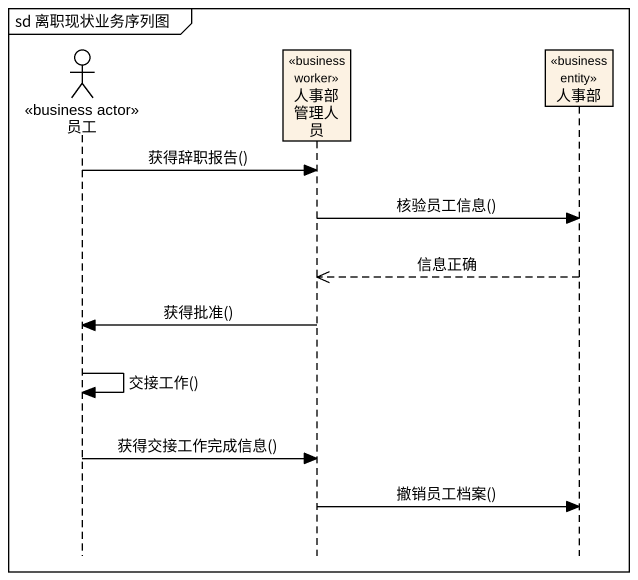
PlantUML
@startuml
mainframe sd 离职现状业务序列图
hide footbox
actor 员工 <<business actor>>
participant 人事部管理人员 <<business worker>>
participant 人事部 <<business entity>>

员工 -> 人事部管理人员 : 获得辞职报告()
人事部管理人员 -> 人事部 : 核验员工信息()
人事部 -->> 人事部管理人员 : 信息正确
人事部管理人员 -> 员工 : 获得批准()
员工 -> 员工 : 交接工作()
员工 -> 人事部管理人员 : 获得交接工作完成信息()
人事部管理人员 -> 人事部 : 撤销员工档案()
@enduml
